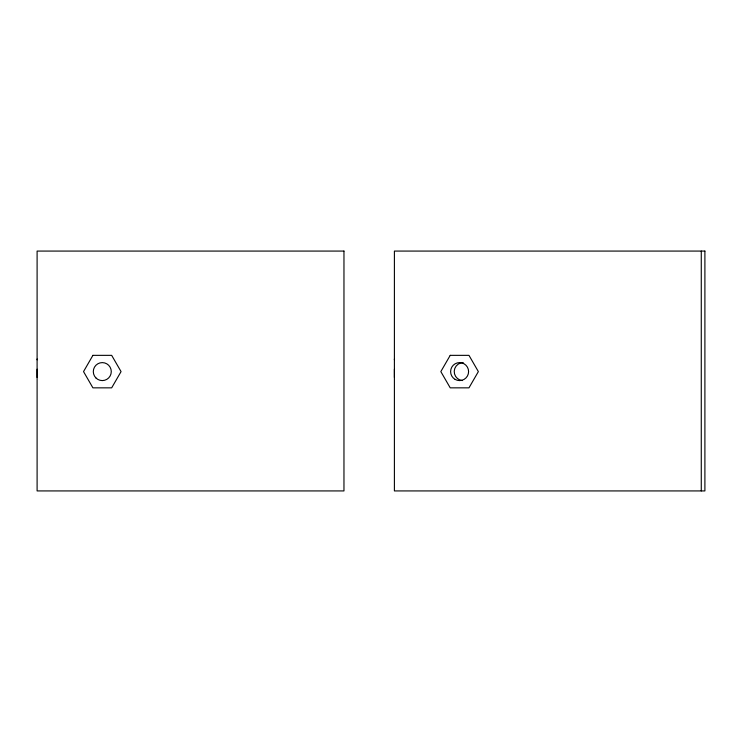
<?xml version="1.0" encoding="UTF-8"?>
<svg xmlns="http://www.w3.org/2000/svg" width="742" height="742" viewBox="0 0 742 742"><rect width="100%" height="100%" fill="white"/><g stroke="black" fill="none" stroke-linecap="round" stroke-linejoin="round"><path stroke-width="1.11" d="M37.1 377.502L37.1 369.173M37.1 359.824L37.1 359.007M394.401 377.502L394.401 369.173M394.401 359.824L394.401 359.007M701.273 251.074L701.273 490.926M462.442 380.563A8.997 8.997 0 0 1 454.234 371.204A8.997 8.997 0 0 1 463.221 362.606M92.908 355.353L83.531 371.603L92.908 387.843L111.671 387.843L121.057 371.603L111.671 355.353L92.908 355.353M450.218 355.353L440.831 371.603L450.218 387.843L468.972 387.843L478.358 371.603L468.972 355.353L450.218 355.353M343.963 251.074L37.1 251.074L37.1 490.926L343.963 490.926L343.963 251.074M704.9 251.074L394.401 251.074L394.401 490.926L704.9 490.926L704.9 251.074M455.096 379.385A8.997 8.997 0 0 0 468.592 371.603A8.997 8.997 0 0 0 455.096 363.812A8.997 8.997 0 0 0 455.096 379.385M95.931 377.956A8.997 8.997 0 0 0 110.975 373.931A8.997 8.997 0 0 0 99.966 362.912A8.997 8.997 0 0 0 95.931 377.956"/></g></svg>
